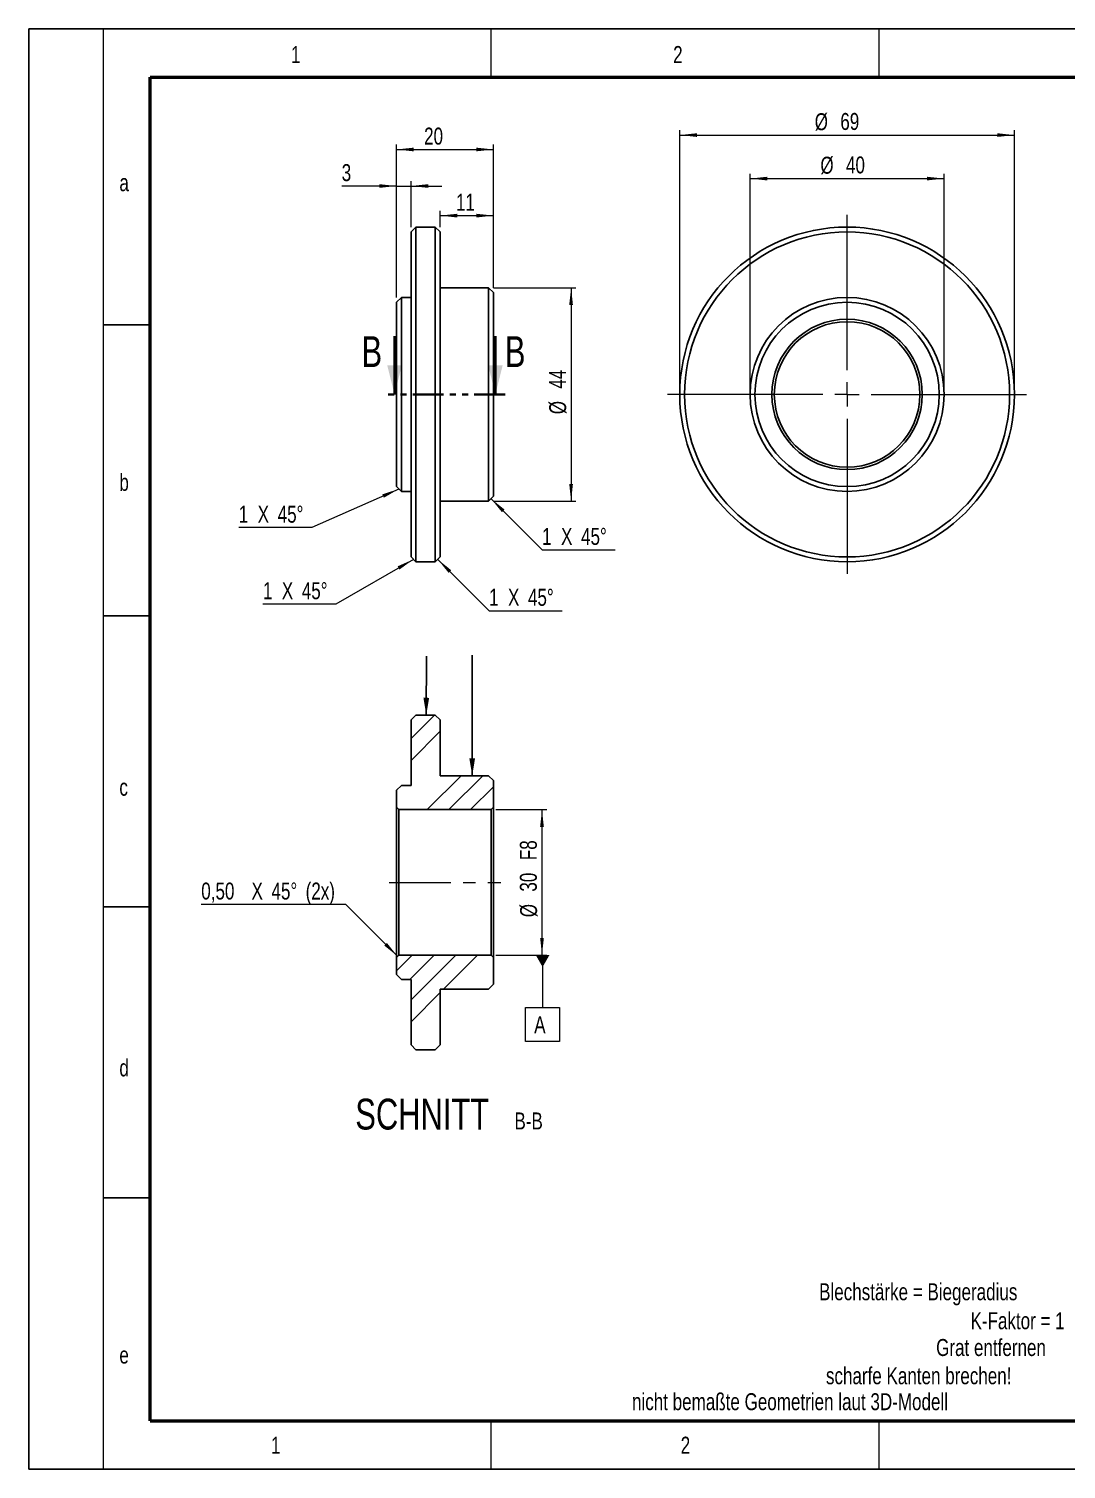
# Model space of a CAD drawing. Header units: millimetres. Extents: x 0 to 420, y 0 to 297.
# Drawn here: x 0 to 213.9, y 0 to 297 of the extents above; entities that cross this region are included whole.
import ezdxf

# ---------------------------------------------------------------- set-up
doc = ezdxf.new("R2010")
doc.units = ezdxf.units.MM
doc.linetypes.add('CENTERX2', pattern=[20.32, 12.7, -2.54, 2.54, -2.54])
doc.linetypes.add('PHANTOM', pattern=[12.7, 6.35, -1.27, 1.27, -1.27, 1.27, -1.27])
doc.styles.add('SLDTEXTSTYLE2', font='TXT', dxfattribs={"width": 0.75})
doc.dimstyles.new('SLDDIMSTYLE0', dxfattribs={"dimtxt": 3.5, "dimasz": 3.556, "dimexe": 0, "dimexo": 0.0625, "dimgap": 0.875, "dimtad": 1, "dimrnd": 1e-09, "dimzin": 12, "dimdsep": 46, "dimtxsty": 'SLDTEXTSTYLE2', "dimsah": 1, "dimcen": 0.09, "dimadec": 0, "dimazin": 3, "dimtfac": 1, "dimtdec": 3, "dimtmove": 0, "dimatfit": 0, "dimfxl": 1, "dimfrac": 2, "dimtolj": 1, "dimtzin": 12, "dimarcsym": 0})
doc.dimstyles.new('SLDDIMSTYLE1', dxfattribs={"dimtxt": 3.5, "dimasz": 3.556, "dimexe": 0, "dimexo": 0.0625, "dimgap": 0.875, "dimtad": 1, "dimrnd": 1e-09, "dimzin": 12, "dimdsep": 46, "dimtxsty": 'SLDTEXTSTYLE2', "dimsah": 1, "dimcen": 0.09, "dimadec": 0, "dimazin": 3, "dimtfac": 1, "dimtdec": 3, "dimtofl": 0, "dimtmove": 0, "dimatfit": 3, "dimfxl": 1, "dimfrac": 2, "dimtolj": 1, "dimtzin": 12, "dimarcsym": 0})
doc.dimstyles.new('SLDDIMSTYLE2', dxfattribs={"dimtxt": 3.5, "dimasz": 3.556, "dimexe": 0, "dimexo": 0.0625, "dimgap": 0.875, "dimtad": 1, "dimrnd": 1e-09, "dimzin": 12, "dimdsep": 46, "dimtxsty": 'SLDTEXTSTYLE2', "dimsah": 1, "dimcen": 0.09, "dimadec": 0, "dimazin": 3, "dimtfac": 1, "dimtdec": 3, "dimtmove": 0, "dimatfit": 0, "dimfxl": 1, "dimfrac": 2, "dimtolj": 1, "dimarcsym": 0})
doc.dimstyles.new('SLDDIMSTYLE4', dxfattribs={"dimtxt": 0.18, "dimasz": 3.556, "dimexe": 0, "dimexo": 0.0625, "dimgap": 0, "dimtad": 0, "dimtih": 1, "dimtoh": 1, "dimdec": 0, "dimrnd": 1e-09, "dimzin": 0, "dimdsep": 46, "dimtxsty": 'Standard', "dimsah": 1, "dimcen": 0.09, "dimadec": 0, "dimazin": 0, "dimtfac": 3.556, "dimtdec": 0, "dimtofl": 0, "dimtmove": 0, "dimatfit": 3, "dimfxl": 1, "dimfrac": 2, "dimtolj": 1, "dimtzin": 0, "dimarcsym": 0})
pattern_1 = [(45, (0, 0), (-13.4704, 13.4704), []), (45, (4.49, 0), (-13.4704, 13.4704), []), (45, (8.98, 0), (-13.4704, 13.4704), []), (45, (13.47, 0), (-13.4704, 13.4704), [])]

# ---------------------------------------------------------------- blocks, each defined once
blk = doc.blocks.new('_D')
at = {"color": 7, "linetype": 'Continuous', "lineweight": 0}
for p, q in [((75.82, 241.61), (75.82, 273.11)), ((75.82, 272.11), (95.82, 272.11)), ((95.82, 243.61), (95.82, 273.11))]:
    blk.add_line(p, q, dxfattribs=at)
at = {"color": 7, "linetype": 'Continuous', "lineweight": 18}
for points in [[(75.82, 272.11), (79.37, 271.73), (79.37, 272.49)], [(95.82, 272.11), (92.26, 272.49), (92.26, 271.73)]]:
    blk.add_solid(points, dxfattribs=at)
at = {"color": 7, "linetype": 'Continuous', "lineweight": 18, "insert": (81.51, 276.62), "char_height": 3.5, "attachment_point": 1, "style": 'SLDTEXTSTYLE2'}
blk.add_mtext('20', dxfattribs=at)
blk = doc.blocks.new('_D_1')
at = {"color": 7, "linetype": 'Continuous', "lineweight": 0}
for p, q in [((75.82, 264.58), (64.52, 264.58)), ((75.82, 241.61), (75.82, 265.58)), ((75.82, 264.58), (78.82, 264.58)), ((78.82, 256.11), (78.82, 265.58)), ((78.82, 264.58), (85.17, 264.58))]:
    blk.add_line(p, q, dxfattribs=at)
at = {"color": 7, "linetype": 'Continuous', "lineweight": 18}
for points in [[(75.82, 264.58), (72.26, 264.96), (72.26, 264.2)], [(78.82, 264.58), (82.37, 264.2), (82.37, 264.96)]]:
    blk.add_solid(points, dxfattribs=at)
at = {"color": 7, "linetype": 'Continuous', "lineweight": 18, "insert": (64.52, 269.09), "char_height": 3.5, "attachment_point": 1, "style": 'SLDTEXTSTYLE2'}
blk.add_mtext('3', dxfattribs=at)
blk = doc.blocks.new('_D_2')
at = {"color": 7, "linetype": 'Continuous', "lineweight": 0}
for p, q in [((84.82, 256.11), (84.82, 259.48)), ((84.82, 258.48), (95.82, 258.48)), ((95.82, 243.61), (95.82, 259.48))]:
    blk.add_line(p, q, dxfattribs=at)
at = {"color": 7, "linetype": 'Continuous', "lineweight": 18}
for points in [[(84.82, 258.48), (88.37, 258.09), (88.37, 258.86)], [(95.82, 258.48), (92.26, 258.86), (92.26, 258.09)]]:
    blk.add_solid(points, dxfattribs=at)
at = {"color": 7, "linetype": 'Continuous', "lineweight": 18, "insert": (88.09, 262.99), "char_height": 3.5, "attachment_point": 1, "style": 'SLDTEXTSTYLE2'}
blk.add_mtext('11', dxfattribs=at)
blk = doc.blocks.new('_D_3')
at = {"color": 7, "linetype": 'Continuous', "lineweight": 0}
for p, q in [((95.82, 243.61), (112.82, 243.61)), ((111.82, 243.61), (111.82, 199.61)), ((95.82, 199.61), (112.82, 199.61))]:
    blk.add_line(p, q, dxfattribs=at)
at = {"color": 7, "linetype": 'Continuous', "lineweight": 18}
for points in [[(111.82, 243.61), (111.43, 240.06), (112.2, 240.06)], [(111.82, 199.61), (112.2, 203.17), (111.43, 203.17)]]:
    blk.add_solid(points, dxfattribs=at)
at = {"color": 7, "linetype": 'Continuous', "lineweight": 18, "char_height": 3.5, "attachment_point": 1, "rotation": 90, "style": 'SLDTEXTSTYLE2'}
for s, insert in [('44', (107.25, 222.8)), ('%%c', (107.3, 217.53))]:
    blk.add_mtext(s, dxfattribs=dict(at, insert=insert))
blk = doc.blocks.new('SW_CHAMFER_DIMENSION_0')
at = {"color": 0, "linetype": 'Continuous', "lineweight": 0}
for p, q in [((33.02, 7.95), (15.05, 0)), ((15.05, 0), (0, 0))]:
    blk.add_line(p, q, dxfattribs=at)
at = {"color": 0, "linetype": 'Continuous', "lineweight": 18}
blk.add_solid([(33.02, 7.95), (29.61, 6.86), (29.92, 6.16)], dxfattribs=at)
at = {"color": 0, "linetype": 'Continuous', "lineweight": 18, "char_height": 3.5, "attachment_point": 1, "style": 'SLDTEXTSTYLE2'}
for s, insert in [('1', (0, 4.51)), ('X', (3.9, 4.51)), ('45°', (8.02, 4.51))]:
    blk.add_mtext(s, dxfattribs=dict(at, insert=insert))
blk = doc.blocks.new('SW_CHAMFER_DIMENSION_1')
at = {"color": 0, "linetype": 'Continuous', "lineweight": 0}
for p, q in [((31.04, 9.23), (15.05, 0)), ((15.05, 0), (0, 0))]:
    blk.add_line(p, q, dxfattribs=at)
at = {"color": 0, "linetype": 'Continuous', "lineweight": 18}
blk.add_solid([(31.04, 9.23), (27.77, 7.78), (28.15, 7.12)], dxfattribs=at)
at = {"color": 0, "linetype": 'Continuous', "lineweight": 18, "char_height": 3.5, "attachment_point": 1, "style": 'SLDTEXTSTYLE2'}
for s, insert in [('1', (0, 4.51)), ('X', (3.9, 4.51)), ('45°', (8.02, 4.51))]:
    blk.add_mtext(s, dxfattribs=dict(at, insert=insert))
blk = doc.blocks.new('SW_CHAMFER_DIMENSION_2')
at = {"color": 0, "linetype": 'Continuous', "lineweight": 0}
for p, q in [((-10.53, 10.53), (0, 0)), ((0, 0), (15.05, 0))]:
    blk.add_line(p, q, dxfattribs=at)
at = {"color": 0, "linetype": 'Continuous', "lineweight": 18}
blk.add_solid([(-10.53, 10.53), (-8.29, 7.75), (-7.75, 8.29)], dxfattribs=at)
at = {"color": 0, "linetype": 'Continuous', "lineweight": 18, "char_height": 3.5, "attachment_point": 1, "style": 'SLDTEXTSTYLE2'}
for s, insert in [('1', (0, 4.51)), ('X', (3.9, 4.51)), ('45°', (8.02, 4.51))]:
    blk.add_mtext(s, dxfattribs=dict(at, insert=insert))
blk = doc.blocks.new('SW_CHAMFER_DIMENSION_3')
at = {"color": 0, "linetype": 'Continuous', "lineweight": 0}
for p, q in [((-10.59, 10.59), (0, 0)), ((0, 0), (15.05, 0))]:
    blk.add_line(p, q, dxfattribs=at)
at = {"color": 0, "linetype": 'Continuous', "lineweight": 18}
blk.add_solid([(-10.59, 10.59), (-8.35, 7.81), (-7.81, 8.35)], dxfattribs=at)
at = {"color": 0, "linetype": 'Continuous', "lineweight": 18, "char_height": 3.5, "attachment_point": 1, "style": 'SLDTEXTSTYLE2'}
for s, insert in [('1', (0, 4.51)), ('X', (3.9, 4.51)), ('45°', (8.02, 4.51))]:
    blk.add_mtext(s, dxfattribs=dict(at, insert=insert))
blk = doc.blocks.new('_D_4')
at = {"color": 7, "linetype": 'Continuous', "lineweight": 0}
for p, q in [((134.22, 222.61), (134.22, 276.08)), ((134.22, 275.08), (203.22, 275.08)), ((203.22, 222.61), (203.22, 276.08))]:
    blk.add_line(p, q, dxfattribs=at)
at = {"color": 7, "linetype": 'Continuous', "lineweight": 18}
for points in [[(134.22, 275.08), (137.78, 274.7), (137.78, 275.46)], [(203.22, 275.08), (199.67, 275.46), (199.67, 274.7)]]:
    blk.add_solid(points, dxfattribs=at)
at = {"color": 7, "linetype": 'Continuous', "lineweight": 18, "char_height": 3.5, "attachment_point": 1, "style": 'SLDTEXTSTYLE2'}
for s, insert in [('%%c', (162.05, 279.59)), ('69', (167.33, 279.64))]:
    blk.add_mtext(s, dxfattribs=dict(at, insert=insert))
blk = doc.blocks.new('_D_5')
at = {"color": 7, "linetype": 'Continuous', "lineweight": 0}
for p, q in [((148.72, 222.61), (148.72, 267.11)), ((148.72, 266.11), (188.72, 266.11)), ((188.72, 222.61), (188.72, 267.11))]:
    blk.add_line(p, q, dxfattribs=at)
at = {"color": 7, "linetype": 'Continuous', "lineweight": 18}
for points in [[(148.72, 266.11), (152.28, 265.73), (152.28, 266.49)], [(188.72, 266.11), (185.17, 266.49), (185.17, 265.73)]]:
    blk.add_solid(points, dxfattribs=at)
at = {"color": 7, "linetype": 'Continuous', "lineweight": 18, "char_height": 3.5, "attachment_point": 1, "style": 'SLDTEXTSTYLE2'}
for s, insert in [('%%c', (163.22, 270.62)), ('40', (168.5, 270.68))]:
    blk.add_mtext(s, dxfattribs=dict(at, insert=insert))
blk = doc.blocks.new('SW_CENTERMARKSYMBOL_0')
at = {"color": 0, "linetype": 'Continuous', "lineweight": 18}
for p, q in [((0, 5), (0, 37)), ((-5, 0), (-37, 0)), ((0, 0), (-2.5, 0)), ((0, 0), (0, 2.5)), ((0, 0), (0, -2.5)), ((0, 0), (2.5, 0)), ((5, 0), (37, 0)), ((0, -5), (0, -37))]:
    blk.add_line(p, q, dxfattribs=at)
blk = doc.blocks.new('SW_CHAMFER_DIMENSION_4')
at = {"color": 0, "linetype": 'Continuous', "lineweight": 0}
for p, q in [((29.79, 0), (0, 0)), ((40.5, -10.71), (29.79, 0))]:
    blk.add_line(p, q, dxfattribs=at)
at = {"color": 0, "linetype": 'Continuous', "lineweight": 18}
blk.add_solid([(40.5, -10.71), (38.26, -7.93), (37.72, -8.47)], dxfattribs=at)
at = {"color": 0, "linetype": 'Continuous', "lineweight": 18, "char_height": 3.5, "attachment_point": 1, "style": 'SLDTEXTSTYLE2'}
for s, insert in [('0,50', (0, 4.51)), ('X', (10.36, 4.51)), ('45°', (14.48, 4.51)), ('(2x)', (21.52, 4.51))]:
    blk.add_mtext(s, dxfattribs=dict(at, insert=insert))
blk = doc.blocks.new('_D_6')
at = {"color": 7, "linetype": 'Continuous', "lineweight": 0}
for p, q in [((96.32, 136), (106.82, 136)), ((105.82, 106), (105.82, 136)), ((96.32, 106), (106.82, 106))]:
    blk.add_line(p, q, dxfattribs=at)
at = {"color": 7, "linetype": 'Continuous', "lineweight": 18}
for points in [[(105.82, 136), (105.43, 132.45), (106.2, 132.45)], [(105.82, 106), (106.2, 109.56), (105.43, 109.56)]]:
    blk.add_solid(points, dxfattribs=at)
at = {"color": 7, "linetype": 'Continuous', "lineweight": 18, "char_height": 3.5, "attachment_point": 1, "rotation": 90, "style": 'SLDTEXTSTYLE2'}
for s, insert in [('F8', (101.25, 125.59)), ('30', (101.25, 119.1)), ('%%c', (101.3, 113.82))]:
    blk.add_mtext(s, dxfattribs=dict(at, insert=insert))
blk = doc.blocks.new('SW_NOTE_0_7')
at = {"color": 0, "linetype": 'Continuous', "lineweight": 0, "attachment_point": 2, "style": 'SLDTEXTSTYLE2'}
for s, insert, char_height in [('SCHNITT', (16.07, 8.19), 6.35), ('B-B', (38.01, 5.35), 3.5)]:
    blk.add_mtext(s, dxfattribs=dict(at, insert=insert, char_height=char_height))
blk = doc.blocks.new('SW_DATUMTAG_0')
at = {"color": 0, "linetype": 'Continuous', "lineweight": 18}
for p, q in [((1.73, 17.1), (1.73, 6.28)), ((-1.77, -0.72), (-1.77, 6.28)), ((-1.77, 6.28), (5.23, 6.28)), ((5.23, 6.28), (5.23, -0.72)), ((5.23, -0.72), (-1.77, -0.72))]:
    blk.add_line(p, q, dxfattribs=at)
at = {"color": 0, "linetype": 'Continuous', "lineweight": 0}
blk.add_solid([(3.13, 17.1), (0.33, 17.1), (1.73, 14.65)], dxfattribs=at)
at = {"color": 0, "linetype": 'Continuous', "lineweight": 0, "insert": (0, 4.51), "char_height": 3.5, "attachment_point": 1, "style": 'SLDTEXTSTYLE2'}
blk.add_mtext('A', dxfattribs=at)

msp = doc.modelspace()

# ---------------------------------------------------------------- hatches: boundary and pattern name
at = {"linetype": 'Continuous', "lineweight": 18}
h = msp.add_hatch(dxfattribs=at)
h.set_pattern_fill('DIN 201 Stahl und Stahlguss', style=0, pattern_type=2)
h.set_pattern_definition(pattern_1)
h.paths.add_polyline_path([(84.816, 143.002), (84.816, 154.502), (83.816, 155.502), (79.816, 155.502), (78.816, 154.502), (78.816, 141.002), (76.816, 141.002), (75.816, 140.002), (75.816, 136.502), (76.316, 136.002), (95.316, 136.002), (95.816, 136.502), (95.816, 142.002), (94.816, 143.002)], flags=0)
h = msp.add_hatch(dxfattribs=at)
h.set_pattern_fill('DIN 201 Stahl und Stahlguss', style=0, pattern_type=2)
h.set_pattern_definition(pattern_1)
h.paths.add_polyline_path([(84.816, 87.502), (84.816, 99.002), (94.816, 99.002), (95.816, 100.002), (95.816, 105.502), (95.316, 106.002), (76.316, 106.002), (75.816, 105.502), (75.816, 102.002), (76.816, 101.002), (78.816, 101.002), (78.816, 87.502), (79.816, 86.502), (83.816, 86.502)], flags=0)

# ---------------------------------------------------------------- linework, layer by layer
at = {"color": 7, "linetype": 'Continuous', "lineweight": 25}
for p, q in [((0.004, 0.024), (0.004, 296.992)), ((0.004, 296.992), (419.975, 296.992)), ((79.816, 256.111), (78.816, 255.111)), ((83.816, 256.111), (79.816, 256.111)), ((79.816, 256.111), (79.816, 187.111)), ((84.816, 255.111), (83.816, 256.111)), ((83.816, 221.611), (83.816, 256.111)), ((78.816, 188.111), (78.816, 255.111)), ((84.816, 255.111), (84.816, 221.611)), ((94.816, 243.611), (84.816, 243.611)), ((95.816, 242.611), (94.816, 243.611)), ((94.816, 221.611), (94.816, 243.611)), ((76.816, 241.611), (75.816, 240.611)), ((75.816, 202.611), (75.816, 240.611)), ((78.816, 241.611), (76.816, 241.611)), ((76.816, 241.611), (76.816, 201.611)), ((95.816, 242.611), (95.816, 221.611)), ((15.338, 235.992), (25.004, 235.992)), ((83.816, 187.111), (83.816, 221.611)), ((84.816, 221.611), (84.816, 188.111)), ((94.816, 199.611), (94.816, 221.611)), ((95.816, 221.611), (95.816, 200.611)), ((75.816, 202.611), (76.816, 201.611)), ((76.816, 201.611), (78.816, 201.611)), ((84.816, 199.611), (94.816, 199.611)), ((94.816, 199.611), (95.816, 200.611)), ((78.816, 188.111), (79.816, 187.111)), ((79.816, 187.111), (83.816, 187.111)), ((83.816, 187.111), (84.816, 188.111)), ((15.338, 175.992), (25.004, 175.992)), ((79.816, 155.502), (78.816, 154.502)), ((78.816, 141.002), (78.816, 154.502)), ((79.816, 155.502), (83.816, 155.502)), ((84.816, 154.502), (83.816, 155.502)), ((84.816, 154.502), (84.816, 143.002)), ((84.816, 143.002), (94.816, 143.002)), ((95.816, 142.002), (94.816, 143.002)), ((76.816, 141.002), (75.816, 140.002)), ((75.816, 136.502), (75.816, 140.002)), ((76.816, 141.002), (78.816, 141.002)), ((95.816, 142.002), (95.816, 136.502)), ((75.816, 136.502), (76.316, 136.002)), ((75.816, 105.502), (75.816, 136.502)), ((95.316, 136.002), (76.316, 136.002)), ((76.316, 136.002), (76.316, 106.002)), ((95.316, 136.002), (95.816, 136.502)), ((95.316, 106.002), (95.316, 136.002)), ((95.816, 136.502), (95.816, 105.502)), ((15.338, 115.992), (25.004, 115.992)), ((76.316, 106.002), (75.816, 105.502)), ((75.816, 102.002), (75.816, 105.502)), ((76.316, 106.002), (95.316, 106.002)), ((95.816, 105.502), (95.316, 106.002)), ((95.816, 105.502), (95.816, 100.002)), ((75.816, 102.002), (76.816, 101.002)), ((78.816, 101.002), (76.816, 101.002)), ((78.816, 87.502), (78.816, 101.002)), ((94.816, 99.002), (84.816, 99.002)), ((84.816, 99.002), (84.816, 87.502)), ((94.816, 99.002), (95.816, 100.002)), ((78.816, 87.502), (79.816, 86.502)), ((83.816, 86.502), (79.816, 86.502)), ((83.816, 86.502), (84.816, 87.502)), ((15.338, 55.992), (25.004, 55.992)), ((0.004, 0.024), (419.975, 0.024))]:
    msp.add_line(p, q, dxfattribs=at)
at = {"color": 7, "linetype": 'Continuous', "lineweight": 18}
for p, q in [((15.338, 296.992), (15.338, 0.024)), ((95.3, 296.992), (95.3, 286.992)), ((175.262, 296.992), (175.262, 286.992)), ((95.3, 10.024), (95.3, 0.024)), ((175.262, 10.024), (175.262, 0.024))]:
    msp.add_line(p, q, dxfattribs=at)
at = {"color": 7, "linetype": 'Continuous', "lineweight": 50}
for p, q in [((25.004, 10.024), (25.004, 286.992)), ((25.004, 286.992), (409.975, 286.992)), ((25.004, 10.024), (409.975, 10.024))]:
    msp.add_line(p, q, dxfattribs=at)
at = {"color": 7, "linetype": 'Continuous', "lineweight": 35}
for p, q in [((75.416, 233.611), (75.416, 221.611)), ((96.216, 233.611), (96.216, 221.611))]:
    msp.add_line(p, q, dxfattribs=at)
at = {"color": 7, "linetype": 'PHANTOM', "lineweight": 35}
msp.add_line((98.216, 221.611), (73.416, 221.611), dxfattribs=at)
at = {"color": 7, "linetype": 'CENTERX2', "lineweight": 18}
msp.add_line((74.316, 121.002), (97.316, 121.002), dxfattribs=at)
at = {"color": 7, "linetype": 'Continuous', "lineweight": 25}
for radius in [34.5, 33.5, 20, 19, 15.5, 15]:
    msp.add_circle((168.722, 221.611), radius, dxfattribs=at)
at = {"color": 7, "linetype": 'Continuous', "lineweight": 35}
for points in [[(75.416, 221.611), (76.916, 227.611), (73.916, 227.611)], [(96.216, 221.611), (97.716, 227.611), (94.716, 227.611)]]:
    msp.add_solid(points, dxfattribs=at)

# ---------------------------------------------------------------- block references
at = {"color": 7, "linetype": 'Continuous', "lineweight": 0}
for name, p in [('SW_CENTERMARKSYMBOL_0', (168.722, 221.611)), ('SW_DATUMTAG_0', (104.213, 88.902)), ('SW_NOTE_0_7', (65.054, 68.217))]:
    msp.add_blockref(name, p, dxfattribs=at)
at = {"color": 7, "linetype": 'Continuous', "lineweight": 18}
for name, p in [('SW_CHAMFER_DIMENSION_0', (43.297, 194.159)), ('SW_CHAMFER_DIMENSION_2', (105.85, 189.577)), ('SW_CHAMFER_DIMENSION_1', (48.273, 178.381)), ('SW_CHAMFER_DIMENSION_3', (94.906, 177.021)), ('SW_CHAMFER_DIMENSION_4', (35.564, 116.466))]:
    msp.add_blockref(name, p, dxfattribs=at)

# ---------------------------------------------------------------- texts
at = {"color": 7, "linetype": 'Continuous', "lineweight": 0, "char_height": 3.5, "attachment_point": 1, "style": 'SLDTEXTSTYLE2'}
for s, insert in [('1', (54.045, 293.436)), ('2', (132.859, 293.436)), ('a', (18.679, 267.017)), ('b', (18.679, 205.231)), ('c', (18.679, 142.374)), ('d', (18.679, 84.517)), ('Blechstärke = Biegeradius', (162.956, 38.351)), ('K-Faktor = 1', (194.174, 32.382)), ('Grat entfernen', (187.087, 26.861)), ('e', (18.679, 25.307)), ('scharfe Kanten brechen!', (164.366, 21.036)), ('nicht bemaßte Geometrien laut 3D-Modell', (124.374, 15.693)), ('1', (49.926, 6.722)), ('2', (134.423, 6.722))]:
    msp.add_mtext(s, dxfattribs=dict(at, insert=insert))
at = {"color": 7, "linetype": 'Continuous', "char_height": 6.35, "attachment_point": 1, "style": 'SLDTEXTSTYLE2'}
for insert in [(68.61, 233.611), (98.16, 233.611)]:
    msp.add_mtext('B', dxfattribs=dict(at, insert=insert))

# ---------------------------------------------------------------- dimensions: what is measured, and where the dimension line sits
at = {"color": 7, "linetype": 'Continuous', "lineweight": 18}
for base, p1, p2, picture, middle in [((203.222, 275.078), (134.222, 221.611), (203.222, 221.611), '_D_4', (167.274, 275.078)), ((188.722, 266.111), (148.722, 221.611), (188.722, 221.611), '_D_5', (168.45, 266.111))]:
    dim = msp.add_linear_dim(base=base, p1=p1, p2=p2, text='%%c<>', dimstyle='SLDDIMSTYLE1', dxfattribs=at)
    dim.commit()
    dim.dimension.update_dxf_attribs({"geometry": picture, "text_midpoint": middle, "dimtype": 160})
for base, p1, p2, dimstyle, picture, middle in [((95.816, 272.111), (75.816, 240.611), (95.816, 242.611), 'SLDDIMSTYLE0', '_D', (84.099, 272.111)), ((78.816, 264.578), (75.816, 240.611), (78.816, 255.111), 'SLDDIMSTYLE0', '_D_1', (65.816, 264.578)), ((95.816, 258.476), (84.816, 255.111), (95.816, 242.611), 'SLDDIMSTYLE1', '_D_2', (90.68, 258.476))]:
    dim = msp.add_linear_dim(base=base, p1=p1, p2=p2, dimstyle=dimstyle, dxfattribs=at)
    dim.commit()
    dim.dimension.update_dxf_attribs({"geometry": picture, "text_midpoint": middle, "dimtype": 160})
for base, p1, p2, text, dimstyle, picture, middle in [((111.816, 199.611), (94.816, 243.611), (94.816, 199.611), '%%c<>', 'SLDDIMSTYLE1', '_D_3', (111.816, 222.75)), ((105.816, 136.002), (95.316, 106.002), (95.316, 136.002), '%%c<>F8', 'SLDDIMSTYLE2', '_D_6', (105.816, 122.117))]:
    dim = msp.add_linear_dim(base=base, p1=p1, p2=p2, angle=90, text=text, dimstyle=dimstyle, dxfattribs=at)
    dim.commit()
    dim.dimension.update_dxf_attribs({"geometry": picture, "text_midpoint": middle, "dimtype": 160})

# ---------------------------------------------------------------- leaders
for points in [[(81.95, 155.502), (81.986, 167.657)], [(91.43, 143.002), (91.43, 167.829)]]:
    msp.add_leader(points, dimstyle='SLDDIMSTYLE4', dxfattribs=at)

doc.saveas('drawing.dxf')
